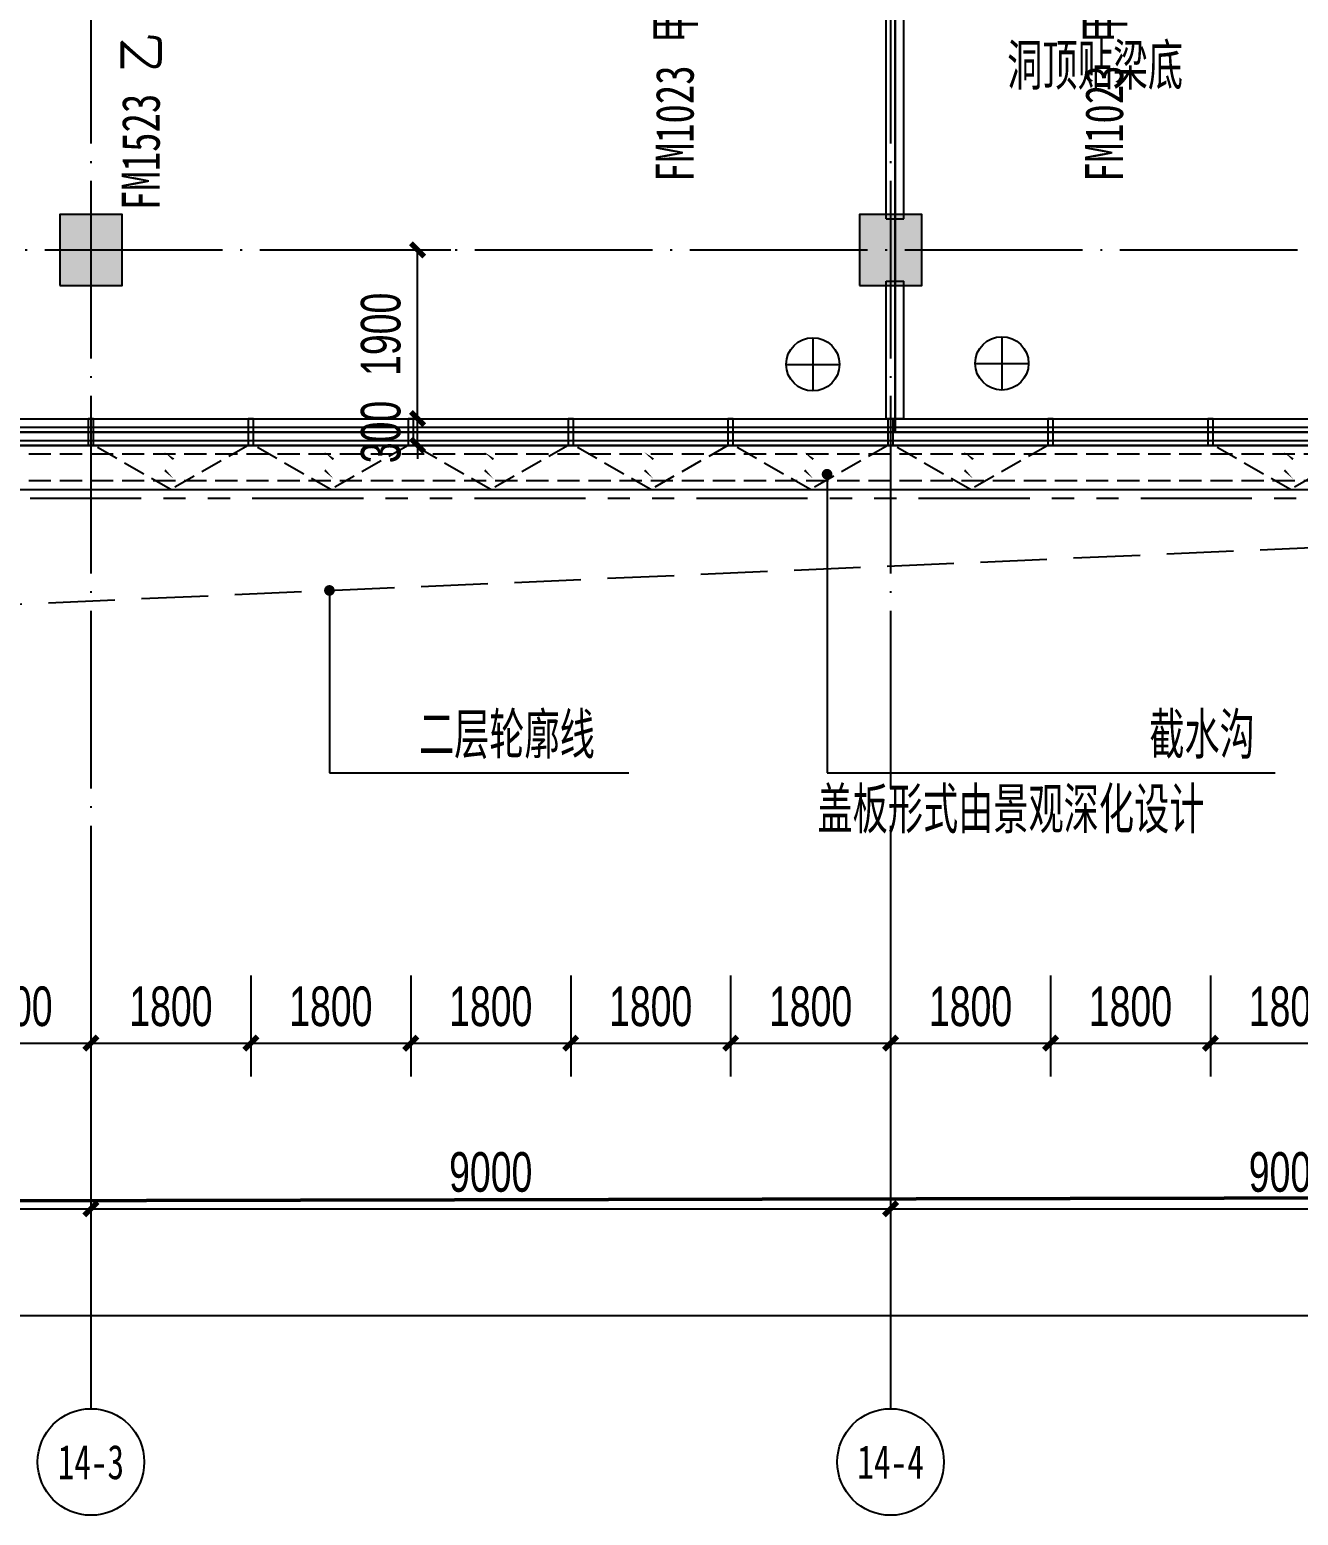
# Model space of a CAD drawing. Extents: x -409435 to 356702, y -107829 to 330904.
# Drawn here: x 13711 to 27989, y -14245 to 2479 of the extents above; entities that cross this region are included whole.
import ezdxf
from ezdxf.enums import TextEntityAlignment as Align
from ezdxf.xclip import XClip

# ---------------------------------------------------------------- set-up
doc = ezdxf.new("R2010")
doc.units = 0
doc.header["$LTSCALE"] = 1000
doc.header["$MEASUREMENT"] = 0
doc.header["$XCLIPFRAME"] = 0
for name, pattern in [('104-14# 核心筒$0$DOTE', [2.42, 2, -0.2, 0.02, -0.2]), ('14#楼幕墙$0$DASH', [0.35, 0.25, -0.1]), ('X-104 14#平面$0$$0$DASH', [0.35, 0.25, -0.1]), ('X-104 14#平面$0$109 3#平面$0$DASH', [0.35, 0.25, -0.1]), ('X-104 14#平面$0$DASH', [0.35, 0.25, -0.1]), ('X-104 14#平面$0$PHANTOM2', [1.25, 0.625, -0.125, 0.125, -0.125, 0.125, -0.125])]:
    doc.linetypes.add(name, pattern=pattern)
for name, color, linetype in [('01-标注_尺寸', 124, 'Continuous'), ('01-标注_符号', 200, 'Continuous'), ('02-TEXT_标注', 130, 'Continuous'), ('104-14# 核心筒$0$01-标注_轴线坐标', 132, 'Continuous'), ('104-14# 核心筒$0$A_AXIS-轴线', 36, '104-14# 核心筒$0$DOTE'), ('104-14# 核心筒$0$A_STR-砼柱', 51, 'Continuous'), ('104-14# 核心筒$0$AXIS_TEXT', 7, 'Continuous'), ('14#楼幕墙$0$A-C_玻璃幕墙', 140, 'Continuous'), ('14#楼幕墙$0$A-C_窗', 140, 'Continuous'), ('AXIS_TEXT', 7, 'Continuous'), ('PUB_HATCH', 8, 'Continuous'), ('X-104 14#平面$0$01-标注_符号', 200, 'Continuous'), ('X-104 14#平面$0$02-TEXT_标注', 130, 'Continuous'), ('X-104 14#平面$0$05-填充_天正', 26, 'Continuous'), ('X-104 14#平面$0$A-C_玻璃幕墙', 140, 'Continuous'), ('X-104 14#平面$0$A-O_屋面', 201, 'Continuous'), ('X-104 14#平面$0$A-O_散水', 134, 'Continuous'), ('X-104 14#平面$0$A-SUR_吊顶', 40, 'Continuous'), ('X-104 14#平面$0$A-TECH_结构', 21, 'Continuous'), ('X-104 14#平面$0$A_STR-砌块墙', 121, 'Continuous'), ('X-104 14#平面$0$DOOR_FIRE_TEXT', 7, 'Continuous'), ('建-标注-文本', 254, 'Continuous')]:
    doc.layers.add(name, color=color, linetype=linetype)
doc.layers.add('X-104 14#平面$0$000套内', color=226, linetype='Continuous', lineweight=30, plot=False)
doc.layers.add('X-104 14#平面$0$road', color=142, linetype='Continuous', lineweight=50)
doc.styles.add('104-14# 核心筒$0$_TCH_AXIS', font='STXIHEI_0.TTF', dxfattribs={"width": 0.8})
doc.styles.add('104-14# 核心筒$0$_TCH_DIM_T3', font='ros.shx', dxfattribs={"width": 0.705882, "bigfont": 'jd.shx'})
doc.styles.add('_TCH_DIM', font='ros.shx', dxfattribs={"width": 0.8, "height": 2, "bigfont": 'jd.shx'})
doc.styles.add('_TCH_DIM_T3', font='ros.shx', dxfattribs={"width": 0.705882, "bigfont": 'jd.shx'})
doc.styles.add('COMPLEX', font='COMPLEX')
doc.styles.add('X-104 14#平面$0$_TCH_DIM', font='ros.shx', dxfattribs={"width": 0.8, "bigfont": 'jd.shx'})
doc.styles.add('X-104 14#平面$0$_TCH_WINDOW', font='STXIHEI_0.TTF', dxfattribs={"width": 0.75, "height": 3.5})
doc.dimstyles.new('104-14# 核心筒$0$_TCH_ARCH&&150', dxfattribs={"dimtxt": 446.25, "dimasz": 150, "dimexe": 375, "dimexo": 450, "dimgap": 189.375, "dimtad": 1, "dimdec": 0, "dimzin": 0, "dimdsep": 46, "dimtxsty": '104-14# 核心筒$0$_TCH_DIM_T3', "dimblk": '104-14# 核心筒$0$_ArchTick', "dimcen": 0.09, "dimclrt": 7, "dimazin": 2, "dimtfac": 1, "dimtdec": 0, "dimtix": 1, "dimtmove": 2, "dimatfit": 3, "dimfxl": 0, "dimtolj": 1, "dimtzin": 0, "dimarcsym": 0})
doc.dimstyles.new('_TCH_ARCH&&150', dxfattribs={"dimtxt": 446.25, "dimasz": 150, "dimexe": 375, "dimexo": 450, "dimgap": 189.375, "dimtad": 1, "dimdec": 0, "dimzin": 0, "dimdsep": 46, "dimtxsty": '_TCH_DIM_T3', "dimblk": 'ARCHTICK', "dimcen": 0.09, "dimclrt": 7, "dimazin": 2, "dimtfac": 1, "dimtdec": 0, "dimtix": 1, "dimtmove": 2, "dimatfit": 3, "dimfxl": 0, "dimtolj": 1, "dimtzin": 0, "dimarcsym": 0})

# ---------------------------------------------------------------- blocks, each defined once
blk = doc.blocks.new('14#楼幕墙$0$A$C38D07553')
blk.add_lwpolyline([(-60, -300), (0, -300), (0, 0), (-60, 0)], close=True)
blk = doc.blocks.new('14#楼幕墙$0$A$C385D642F')
for p in [(14430, -1000), (16230, -1000), (18030, -1000), (19830, -1000), (21630, -1000), (23430, -1000), (25230, -1000), (27030, -1000)]:
    blk.add_blockref('14#楼幕墙$0$A$C38D07553', p)
blk = doc.blocks.new('14#楼幕墙$0$A$C22714246')
at = {"linetype": '14#楼幕墙$0$DASH'}
blk.add_lwpolyline([(1740, 497), (870, 0), (0, 497)], dxfattribs=at)
at = {"layer": '14#楼幕墙$0$A-C_玻璃幕墙', "color": 1}
blk.add_lwpolyline([(899, 122, 0, 25, 0), (802, 217, 0, 0, 0), (900, 340, 25, 0, 0), (796, 422, 0, 0, 0)], format="xyseb", dxfattribs=at)
blk = doc.blocks.new('14#楼幕墙')
at = {"layer": '14#楼幕墙$0$A-C_玻璃幕墙'}
for p, q in [((10770, -1900), (45030, -1900)), ((19830, -2000), (10830, -2000)), ((44970, -2000), (19830, -2000)), ((19830, -2150), (10830, -2150)), ((44970, -2150), (19830, -2150)), ((108092, -2200), (-1359, -2200))]:
    blk.add_line(p, q, dxfattribs=at)
blk.add_blockref('14#楼幕墙$0$A$C385D642F', (0, -900), dxfattribs=at)
at = {"layer": '14#楼幕墙$0$A-C_窗'}
for p in [(14430, -2697), (16230, -2697), (18030, -2697), (19830, -2697), (21630, -2697), (23430, -2697), (27030, -2697)]:
    blk.add_blockref('14#楼幕墙$0$A$C22714246', p, dxfattribs=at)
blk = doc.blocks.new('104-14# 核心筒$0$_ArchTick')
at = {"color": 0, "linetype": 'ByBlock', "const_width": 0.4}
blk.add_lwpolyline([(-0.5, -0.5), (0.5, 0.5)], dxfattribs=at)
blk = doc.blocks.new('*D2644')
at = {"layer": '104-14# 核心筒$0$01-标注_轴线坐标', "color": 0, "lineweight": -2, "transparency": 16777216}
for p, q in [((-1359, -8995), (-1359, -12370)), ((116900, -8995), (116900, -12370)), ((-1359, -11995), (116900, -11995))]:
    blk.add_line(p, q, dxfattribs=at)
at = {"layer": 'Defpoints', "color": 0, "transparency": 16777216}
for p in [(-1359, -8545), (116900, -8545), (116900, -11995)]:
    blk.add_point(p, dxfattribs=at)
at = {"layer": '104-14# 核心筒$0$01-标注_轴线坐标', "color": 0, "lineweight": -2, "transparency": 16777216, "xscale": 150, "yscale": 150, "zscale": 150, "rotation": 180}
blk.add_blockref('104-14# 核心筒$0$_ArchTick', (-1359, -11995), dxfattribs=at)
at = {"layer": '104-14# 核心筒$0$01-标注_轴线坐标', "color": 0, "lineweight": -2, "transparency": 16777216, "xscale": 150, "yscale": 150, "zscale": 150}
blk.add_blockref('104-14# 核心筒$0$_ArchTick', (116900, -11995), dxfattribs=at)
at = {"layer": '104-14# 核心筒$0$01-标注_轴线坐标', "color": 7, "transparency": 16777216, "insert": (57771, -11583), "char_height": 446.2, "attachment_point": 5, "style": '104-14# 核心筒$0$_TCH_DIM_T3'}
blk.add_mtext('\\A1;118259', dxfattribs=at)
blk = doc.blocks.new('*D2647')
at = {"layer": '104-14# 核心筒$0$01-标注_轴线坐标', "color": 0, "lineweight": -2, "transparency": 16777216}
for p, q in [((5400, -8995), (5400, -11170)), ((14400, -8995), (14400, -11170)), ((5400, -10795), (14400, -10795))]:
    blk.add_line(p, q, dxfattribs=at)
at = {"layer": 'Defpoints', "color": 0, "transparency": 16777216}
for p in [(5400, -8545), (14400, -8545), (14400, -10795)]:
    blk.add_point(p, dxfattribs=at)
at = {"layer": '104-14# 核心筒$0$01-标注_轴线坐标', "color": 0, "lineweight": -2, "transparency": 16777216, "xscale": 150, "yscale": 150, "zscale": 150, "rotation": 180}
blk.add_blockref('104-14# 核心筒$0$_ArchTick', (5400, -10795), dxfattribs=at)
at = {"layer": '104-14# 核心筒$0$01-标注_轴线坐标', "color": 0, "lineweight": -2, "transparency": 16777216, "xscale": 150, "yscale": 150, "zscale": 150}
blk.add_blockref('104-14# 核心筒$0$_ArchTick', (14400, -10795), dxfattribs=at)
at = {"layer": '104-14# 核心筒$0$01-标注_轴线坐标', "color": 7, "transparency": 16777216, "insert": (9900, -10383), "char_height": 446.2, "attachment_point": 5, "style": '104-14# 核心筒$0$_TCH_DIM_T3'}
blk.add_mtext('\\A1;9000', dxfattribs=at)
blk = doc.blocks.new('*D2648')
at = {"layer": '104-14# 核心筒$0$01-标注_轴线坐标', "color": 0, "lineweight": -2, "transparency": 16777216}
for p, q in [((14400, -8995), (14400, -11170)), ((23400, -8995), (23400, -11170)), ((14400, -10795), (23400, -10795))]:
    blk.add_line(p, q, dxfattribs=at)
at = {"layer": 'Defpoints', "color": 0, "transparency": 16777216}
for p in [(14400, -8545), (23400, -8545), (23400, -10795)]:
    blk.add_point(p, dxfattribs=at)
at = {"layer": '104-14# 核心筒$0$01-标注_轴线坐标', "color": 0, "lineweight": -2, "transparency": 16777216, "xscale": 150, "yscale": 150, "zscale": 150, "rotation": 180}
blk.add_blockref('104-14# 核心筒$0$_ArchTick', (14400, -10795), dxfattribs=at)
at = {"layer": '104-14# 核心筒$0$01-标注_轴线坐标', "color": 0, "lineweight": -2, "transparency": 16777216, "xscale": 150, "yscale": 150, "zscale": 150}
blk.add_blockref('104-14# 核心筒$0$_ArchTick', (23400, -10795), dxfattribs=at)
at = {"layer": '104-14# 核心筒$0$01-标注_轴线坐标', "color": 7, "transparency": 16777216, "insert": (18900, -10383), "char_height": 446.2, "attachment_point": 5, "style": '104-14# 核心筒$0$_TCH_DIM_T3'}
blk.add_mtext('\\A1;9000', dxfattribs=at)
blk = doc.blocks.new('*D2649')
at = {"layer": '104-14# 核心筒$0$01-标注_轴线坐标', "color": 0, "lineweight": -2, "transparency": 16777216}
for p, q in [((23400, -8995), (23400, -11170)), ((32400, -8995), (32400, -11170)), ((23400, -10795), (32400, -10795))]:
    blk.add_line(p, q, dxfattribs=at)
at = {"layer": 'Defpoints', "color": 0, "transparency": 16777216}
for p in [(23400, -8545), (32400, -8545), (32400, -10795)]:
    blk.add_point(p, dxfattribs=at)
at = {"layer": '104-14# 核心筒$0$01-标注_轴线坐标', "color": 0, "lineweight": -2, "transparency": 16777216, "xscale": 150, "yscale": 150, "zscale": 150, "rotation": 180}
blk.add_blockref('104-14# 核心筒$0$_ArchTick', (23400, -10795), dxfattribs=at)
at = {"layer": '104-14# 核心筒$0$01-标注_轴线坐标', "color": 0, "lineweight": -2, "transparency": 16777216, "xscale": 150, "yscale": 150, "zscale": 150}
blk.add_blockref('104-14# 核心筒$0$_ArchTick', (32400, -10795), dxfattribs=at)
at = {"layer": '104-14# 核心筒$0$01-标注_轴线坐标', "color": 7, "transparency": 16777216, "insert": (27900, -10383), "char_height": 446.2, "attachment_point": 5, "style": '104-14# 核心筒$0$_TCH_DIM_T3'}
blk.add_mtext('\\A1;9000', dxfattribs=at)
blk = doc.blocks.new('_AXISO')
blk.add_circle((0, 0), 0.5)
at = {"layer": 'AXIS_TEXT', "style": 'COMPLEX', "width": 1.041667}
blk.add_attdef('A', text='', height=0.56, dxfattribs=at).set_placement((-0.25, -0.28), (0.25, -0.28), align=Align.FIT)
blk = doc.blocks.new('_FZH')
blk.add_lwpolyline([(-0.5, -0.5), (0.5, -0.5), (0.5, 0.5), (-0.5, 0.5)], close=True)
at = {"layer": 'PUB_HATCH'}
blk.add_solid([(-0.5, -0.5), (0.5, -0.5), (-0.5, 0.5), (0.5, 0.5)], dxfattribs=at)
blk = doc.blocks.new('X-104 14#平面$0$rqg')
at = {"color": 3}
for p, q in [((0, 300), (0, -300)), ((-300, 0), (300, 0))]:
    blk.add_line(p, q, dxfattribs=at)
blk.add_circle((0, 0), 300, dxfattribs=at)
blk = doc.blocks.new('sjdfadsfiididdi')
at = {"layer": '建-标注-文本', "style": '_TCH_DIM', "width": 0.8}
blk.add_text('洞顶贴梁底', height=520.9, dxfattribs=at).set_placement((24713, 1804))
blk = doc.blocks.new('_ArchTick')
at = {"color": 0, "linetype": 'ByBlock', "const_width": 0.4}
blk.add_lwpolyline([(-0.5, -0.5), (0.5, 0.5)], dxfattribs=at)
blk = doc.blocks.new('*D1167')
at = {"layer": '01-标注_尺寸', "color": 0, "lineweight": -2, "transparency": 16777216}
for p, q in [((18077, -1900), (18077, -1750)), ((17508, -1900), (18452, -1900)), ((18077, -2200), (18077, -1900)), ((17508, -2200), (18452, -2200)), ((18077, -2200), (18077, -2350))]:
    blk.add_line(p, q, dxfattribs=at)
at = {"layer": 'Defpoints', "color": 0, "transparency": 16777216}
for p in [(17058, -1900), (18077, -1900), (17058, -2200)]:
    blk.add_point(p, dxfattribs=at)
at = {"layer": '01-标注_尺寸', "color": 0, "lineweight": -2, "transparency": 16777216, "xscale": 150, "yscale": 150, "zscale": 150}
for p, rotation in [((18077, -1900), 270), ((18077, -2200), 90)]:
    blk.add_blockref('_ArchTick', p, dxfattribs=dict(at, rotation=rotation))
at = {"layer": '01-标注_尺寸', "color": 7, "transparency": 16777216, "insert": (17664, -2050), "char_height": 446.2, "attachment_point": 5, "rotation": 90, "style": '_TCH_DIM_T3'}
blk.add_mtext('\\A1;300', dxfattribs=at)
blk = doc.blocks.new('*D1168')
at = {"layer": '01-标注_尺寸', "color": 0, "lineweight": -2, "transparency": 16777216}
for p, q in [((17508, 0), (18452, 0)), ((18077, -1900), (18077, 0)), ((17508, -1900), (18452, -1900))]:
    blk.add_line(p, q, dxfattribs=at)
at = {"layer": 'Defpoints', "color": 0, "transparency": 16777216}
for p in [(17058, 0), (18077, 0), (17058, -1900)]:
    blk.add_point(p, dxfattribs=at)
at = {"layer": '01-标注_尺寸', "color": 0, "lineweight": -2, "transparency": 16777216, "xscale": 150, "yscale": 150, "zscale": 150}
for p, rotation in [((18077, 0), 90), ((18077, -1900), 270)]:
    blk.add_blockref('_ArchTick', p, dxfattribs=dict(at, rotation=rotation))
at = {"layer": '01-标注_尺寸', "color": 7, "transparency": 16777216, "insert": (17664, -950), "char_height": 446.2, "attachment_point": 5, "rotation": 90, "style": '_TCH_DIM_T3'}
blk.add_mtext('\\A1;1900', dxfattribs=at)
blk = doc.blocks.new('*D1446')
at = {"layer": '01-标注_尺寸', "color": 0, "lineweight": -2, "transparency": 16777216}
for p, q in [((27000, -8168), (27000, -9305)), ((28800, -8168), (28800, -9305)), ((27000, -8930), (28800, -8930))]:
    blk.add_line(p, q, dxfattribs=at)
at = {"layer": 'Defpoints', "color": 0, "transparency": 16777216}
for p in [(27000, -7718), (28800, -7718), (28800, -8930)]:
    blk.add_point(p, dxfattribs=at)
at = {"layer": '01-标注_尺寸', "color": 0, "lineweight": -2, "transparency": 16777216, "xscale": 150, "yscale": 150, "zscale": 150, "rotation": 180}
blk.add_blockref('_ArchTick', (27000, -8930), dxfattribs=at)
at = {"layer": '01-标注_尺寸', "color": 0, "lineweight": -2, "transparency": 16777216, "xscale": 150, "yscale": 150, "zscale": 150}
blk.add_blockref('_ArchTick', (28800, -8930), dxfattribs=at)
at = {"layer": '01-标注_尺寸', "color": 7, "transparency": 16777216, "insert": (27900, -8518), "char_height": 446.2, "attachment_point": 5, "style": '_TCH_DIM_T3'}
blk.add_mtext('\\A1;1800', dxfattribs=at)
blk = doc.blocks.new('*D1447')
at = {"layer": '01-标注_尺寸', "color": 0, "lineweight": -2, "transparency": 16777216}
for p, q in [((25200, -8168), (25200, -9305)), ((27000, -8168), (27000, -9305)), ((25200, -8930), (27000, -8930))]:
    blk.add_line(p, q, dxfattribs=at)
at = {"layer": 'Defpoints', "color": 0, "transparency": 16777216}
for p in [(25200, -7718), (27000, -7718), (27000, -8930)]:
    blk.add_point(p, dxfattribs=at)
at = {"layer": '01-标注_尺寸', "color": 0, "lineweight": -2, "transparency": 16777216, "xscale": 150, "yscale": 150, "zscale": 150, "rotation": 180}
blk.add_blockref('_ArchTick', (25200, -8930), dxfattribs=at)
at = {"layer": '01-标注_尺寸', "color": 0, "lineweight": -2, "transparency": 16777216, "xscale": 150, "yscale": 150, "zscale": 150}
blk.add_blockref('_ArchTick', (27000, -8930), dxfattribs=at)
at = {"layer": '01-标注_尺寸', "color": 7, "transparency": 16777216, "insert": (26100, -8518), "char_height": 446.2, "attachment_point": 5, "style": '_TCH_DIM_T3'}
blk.add_mtext('\\A1;1800', dxfattribs=at)
blk = doc.blocks.new('*D1448')
at = {"layer": '01-标注_尺寸', "color": 0, "lineweight": -2, "transparency": 16777216}
for p, q in [((23400, -8168), (23400, -9305)), ((25200, -8168), (25200, -9305)), ((23400, -8930), (25200, -8930))]:
    blk.add_line(p, q, dxfattribs=at)
at = {"layer": 'Defpoints', "color": 0, "transparency": 16777216}
for p in [(23400, -7718), (25200, -7718), (25200, -8930)]:
    blk.add_point(p, dxfattribs=at)
at = {"layer": '01-标注_尺寸', "color": 0, "lineweight": -2, "transparency": 16777216, "xscale": 150, "yscale": 150, "zscale": 150, "rotation": 180}
blk.add_blockref('_ArchTick', (23400, -8930), dxfattribs=at)
at = {"layer": '01-标注_尺寸', "color": 0, "lineweight": -2, "transparency": 16777216, "xscale": 150, "yscale": 150, "zscale": 150}
blk.add_blockref('_ArchTick', (25200, -8930), dxfattribs=at)
at = {"layer": '01-标注_尺寸', "color": 7, "transparency": 16777216, "insert": (24300, -8518), "char_height": 446.2, "attachment_point": 5, "style": '_TCH_DIM_T3'}
blk.add_mtext('\\A1;1800', dxfattribs=at)
blk = doc.blocks.new('*D1449')
at = {"layer": '01-标注_尺寸', "color": 0, "lineweight": -2, "transparency": 16777216}
for p, q in [((21600, -8168), (21600, -9305)), ((23400, -8168), (23400, -9305)), ((21600, -8930), (23400, -8930))]:
    blk.add_line(p, q, dxfattribs=at)
at = {"layer": 'Defpoints', "color": 0, "transparency": 16777216}
for p in [(21600, -7718), (23400, -7718), (23400, -8930)]:
    blk.add_point(p, dxfattribs=at)
at = {"layer": '01-标注_尺寸', "color": 0, "lineweight": -2, "transparency": 16777216, "xscale": 150, "yscale": 150, "zscale": 150, "rotation": 180}
blk.add_blockref('_ArchTick', (21600, -8930), dxfattribs=at)
at = {"layer": '01-标注_尺寸', "color": 0, "lineweight": -2, "transparency": 16777216, "xscale": 150, "yscale": 150, "zscale": 150}
blk.add_blockref('_ArchTick', (23400, -8930), dxfattribs=at)
at = {"layer": '01-标注_尺寸', "color": 7, "transparency": 16777216, "insert": (22500, -8518), "char_height": 446.2, "attachment_point": 5, "style": '_TCH_DIM_T3'}
blk.add_mtext('\\A1;1800', dxfattribs=at)
blk = doc.blocks.new('*D1450')
at = {"layer": '01-标注_尺寸', "color": 0, "lineweight": -2, "transparency": 16777216}
for p, q in [((19800, -8168), (19800, -9305)), ((21600, -8168), (21600, -9305)), ((19800, -8930), (21600, -8930))]:
    blk.add_line(p, q, dxfattribs=at)
at = {"layer": 'Defpoints', "color": 0, "transparency": 16777216}
for p in [(19800, -7718), (21600, -7718), (21600, -8930)]:
    blk.add_point(p, dxfattribs=at)
at = {"layer": '01-标注_尺寸', "color": 0, "lineweight": -2, "transparency": 16777216, "xscale": 150, "yscale": 150, "zscale": 150, "rotation": 180}
blk.add_blockref('_ArchTick', (19800, -8930), dxfattribs=at)
at = {"layer": '01-标注_尺寸', "color": 0, "lineweight": -2, "transparency": 16777216, "xscale": 150, "yscale": 150, "zscale": 150}
blk.add_blockref('_ArchTick', (21600, -8930), dxfattribs=at)
at = {"layer": '01-标注_尺寸', "color": 7, "transparency": 16777216, "insert": (20700, -8518), "char_height": 446.2, "attachment_point": 5, "style": '_TCH_DIM_T3'}
blk.add_mtext('\\A1;1800', dxfattribs=at)
blk = doc.blocks.new('*D1451')
at = {"layer": '01-标注_尺寸', "color": 0, "lineweight": -2, "transparency": 16777216}
for p, q in [((18000, -8168), (18000, -9305)), ((19800, -8168), (19800, -9305)), ((18000, -8930), (19800, -8930))]:
    blk.add_line(p, q, dxfattribs=at)
at = {"layer": 'Defpoints', "color": 0, "transparency": 16777216}
for p in [(18000, -7718), (19800, -7718), (19800, -8930)]:
    blk.add_point(p, dxfattribs=at)
at = {"layer": '01-标注_尺寸', "color": 0, "lineweight": -2, "transparency": 16777216, "xscale": 150, "yscale": 150, "zscale": 150, "rotation": 180}
blk.add_blockref('_ArchTick', (18000, -8930), dxfattribs=at)
at = {"layer": '01-标注_尺寸', "color": 0, "lineweight": -2, "transparency": 16777216, "xscale": 150, "yscale": 150, "zscale": 150}
blk.add_blockref('_ArchTick', (19800, -8930), dxfattribs=at)
at = {"layer": '01-标注_尺寸', "color": 7, "transparency": 16777216, "insert": (18900, -8518), "char_height": 446.2, "attachment_point": 5, "style": '_TCH_DIM_T3'}
blk.add_mtext('\\A1;1800', dxfattribs=at)
blk = doc.blocks.new('*D1452')
at = {"layer": '01-标注_尺寸', "color": 0, "lineweight": -2, "transparency": 16777216}
for p, q in [((16200, -8168), (16200, -9305)), ((18000, -8168), (18000, -9305)), ((16200, -8930), (18000, -8930))]:
    blk.add_line(p, q, dxfattribs=at)
at = {"layer": 'Defpoints', "color": 0, "transparency": 16777216}
for p in [(16200, -7718), (18000, -7718), (18000, -8930)]:
    blk.add_point(p, dxfattribs=at)
at = {"layer": '01-标注_尺寸', "color": 0, "lineweight": -2, "transparency": 16777216, "xscale": 150, "yscale": 150, "zscale": 150, "rotation": 180}
blk.add_blockref('_ArchTick', (16200, -8930), dxfattribs=at)
at = {"layer": '01-标注_尺寸', "color": 0, "lineweight": -2, "transparency": 16777216, "xscale": 150, "yscale": 150, "zscale": 150}
blk.add_blockref('_ArchTick', (18000, -8930), dxfattribs=at)
at = {"layer": '01-标注_尺寸', "color": 7, "transparency": 16777216, "insert": (17100, -8518), "char_height": 446.2, "attachment_point": 5, "style": '_TCH_DIM_T3'}
blk.add_mtext('\\A1;1800', dxfattribs=at)
blk = doc.blocks.new('*D1453')
at = {"layer": '01-标注_尺寸', "color": 0, "lineweight": -2, "transparency": 16777216}
for p, q in [((14400, -8168), (14400, -9305)), ((16200, -8168), (16200, -9305)), ((14400, -8930), (16200, -8930))]:
    blk.add_line(p, q, dxfattribs=at)
at = {"layer": 'Defpoints', "color": 0, "transparency": 16777216}
for p in [(14400, -7718), (16200, -7718), (16200, -8930)]:
    blk.add_point(p, dxfattribs=at)
at = {"layer": '01-标注_尺寸', "color": 0, "lineweight": -2, "transparency": 16777216, "xscale": 150, "yscale": 150, "zscale": 150, "rotation": 180}
blk.add_blockref('_ArchTick', (14400, -8930), dxfattribs=at)
at = {"layer": '01-标注_尺寸', "color": 0, "lineweight": -2, "transparency": 16777216, "xscale": 150, "yscale": 150, "zscale": 150}
blk.add_blockref('_ArchTick', (16200, -8930), dxfattribs=at)
at = {"layer": '01-标注_尺寸', "color": 7, "transparency": 16777216, "insert": (15300, -8518), "char_height": 446.2, "attachment_point": 5, "style": '_TCH_DIM_T3'}
blk.add_mtext('\\A1;1800', dxfattribs=at)
blk = doc.blocks.new('*D1454')
at = {"layer": '01-标注_尺寸', "color": 0, "lineweight": -2, "transparency": 16777216}
for p, q in [((12600, -8168), (12600, -9305)), ((14400, -8168), (14400, -9305)), ((12600, -8930), (14400, -8930))]:
    blk.add_line(p, q, dxfattribs=at)
at = {"layer": 'Defpoints', "color": 0, "transparency": 16777216}
for p in [(12600, -7718), (14400, -7718), (14400, -8930)]:
    blk.add_point(p, dxfattribs=at)
at = {"layer": '01-标注_尺寸', "color": 0, "lineweight": -2, "transparency": 16777216, "xscale": 150, "yscale": 150, "zscale": 150, "rotation": 180}
blk.add_blockref('_ArchTick', (12600, -8930), dxfattribs=at)
at = {"layer": '01-标注_尺寸', "color": 0, "lineweight": -2, "transparency": 16777216, "xscale": 150, "yscale": 150, "zscale": 150}
blk.add_blockref('_ArchTick', (14400, -8930), dxfattribs=at)
at = {"layer": '01-标注_尺寸', "color": 7, "transparency": 16777216, "insert": (13500, -8518), "char_height": 446.2, "attachment_point": 5, "style": '_TCH_DIM_T3'}
blk.add_mtext('\\A1;1800', dxfattribs=at)
blk = doc.blocks.new('104-14# 核心筒')
at = {"layer": '104-14# 核心筒$0$01-标注_轴线坐标'}
for p, q in [((14400, -8545.1), (14400, -13045.1)), ((23400, -8545.1), (23400, -13045.1))]:
    blk.add_line(p, q, dxfattribs=at)
at = {"layer": '104-14# 核心筒$0$A_AXIS-轴线'}
for p, q in [((14400, 54018.4), (14400, -8545.1)), ((23400, 54018.4), (23400, -8545.1)), ((-24839, 0), (68400, 0))]:
    blk.add_line(p, q, dxfattribs=at)
at = {"layer": '104-14# 核心筒$0$01-标注_轴线坐标'}
ref = blk.add_blockref('_AXISO', (14400, -13645.1), dxfattribs=dict(at, xscale=1200, yscale=1200, zscale=1200))
ref.add_attrib('A', '14-3', dxfattribs={"layer": '104-14# 核心筒$0$AXIS_TEXT', "height": 387.28, "style": '104-14# 核心筒$0$_TCH_AXIS', "width": 0.901283}).set_placement((14027.3, -13838.8), (14772.7, -13838.8), align=Align.FIT)
ref = blk.add_blockref('_AXISO', (23400, -13645.1), dxfattribs=dict(at, xscale=1200, yscale=1200, zscale=1200))
ref.add_attrib('A', '14-4', dxfattribs={"layer": '104-14# 核心筒$0$AXIS_TEXT', "height": 378.12, "style": '104-14# 核心筒$0$_TCH_AXIS', "width": 0.928925}).set_placement((23025, -13834.2), (23775, -13834.2), align=Align.FIT)
at = {"layer": '104-14# 核心筒$0$A_STR-砼柱', "xscale": 700, "yscale": 800, "zscale": 800}
for p in [(14400, 0), (23400, 0)]:
    blk.add_blockref('_FZH', p, dxfattribs=at)
at = {"layer": '104-14# 核心筒$0$01-标注_轴线坐标'}
for p1, p2, distance, picture, middle in [((-1359, -8545.1), (116900.2, -8545.1), -3450, '*D2644', (57770.6, -11582.6)), ((5400, -8545.1), (14400, -8545.1), -2250, '*D2647', (9900, -10382.6)), ((14400, -8545.1), (23400, -8545.1), -2250, '*D2648', (18900, -10382.6)), ((23400, -8545.1), (32400, -8545.1), -2250, '*D2649', (27900, -10382.6))]:
    dim = blk.add_aligned_dim(p1=p1, p2=p2, distance=distance, dimstyle='104-14# 核心筒$0$_TCH_ARCH&&150', dxfattribs=at)
    dim.commit()
    dim.dimension.update_dxf_attribs({"geometry": picture, "text_midpoint": middle})
blk = doc.blocks.new('X-104 14#平面')
at = {"layer": 'X-104 14#平面$0$000套内'}
blk.add_lwpolyline([(23450, -2050), (-1173.2, -2050), (4884.7, 26450), (23400, 26450), (23400, 14750), (22050, 14750), (22050, 10650), (23450, 10650)], close=True, dxfattribs=at)
blk.add_lwpolyline([(23400, 26450), (50400, 26450), (50400, -2050), (23450, -2050), (23450, 7800), (32350, 7800), (32350, 7600), (41500, 7600), (41500, 16600), (38350, 16600), (38350, 19250), (30600, 19250), (30600, 26300)], dxfattribs=at)
at = {"layer": 'X-104 14#平面$0$01-标注_符号'}
for p, q in [((17084.2, -3833.4), (17084.2, -5885.2)), ((17084.2, -5885.2), (20453.8, -5885.2))]:
    blk.add_line(p, q, dxfattribs=at)
at = {"layer": 'X-104 14#平面$0$01-标注_符号', "const_width": 60}
blk.add_lwpolyline([(17084.2, -3803.4, 1), (17084.2, -3863.4, 1)], format="xyb", close=True, dxfattribs=at)
at = {"layer": 'X-104 14#平面$0$05-填充_天正'}
blk.add_lwpolyline([(41400, -2050), (41400, 7600), (32350, 7600), (32350, 7800), (26450, 7800), (26450, 6400), (23450, 6400), (23450, -2050), (30600, -2050), (30600, -250), (32400, -250), (32400, -2050)], close=True, dxfattribs=at)
at = {"layer": 'X-104 14#平面$0$A-C_玻璃幕墙'}
blk.add_lwpolyline([(-1359, -2200), (108091.7, -2200), (111291.5, 2370.2), (113380.4, 907.7), (115789.3, 4348.2), (113700.6, 5810.6), (116900.2, 10380.5), (116900.2, 38462.2), (99065.1, 43424.4), (96015.6, 32464.2), (85707.2, 35332.3), (87317.1, 41118.6), (83503.2, 42179.7), (66340.6, 26600), (4762.5, 26600)], close=True, dxfattribs=at)
at = {"layer": 'X-104 14#平面$0$A-O_屋面', "linetype": 'X-104 14#平面$0$PHANTOM2', "ltscale": 2}
blk.add_lwpolyline([(116300, 1125.5), (112466, -2800), (-12111.5, -2800), (-10903.8, 3413.1), (-11202.5, 3471.2), (-4857, 36100), (58808.6, 36100), (74837.7, 49550), (86050, 49550), (86050, 51700), (92100, 51702), (92100, 55283.2), (94608.8, 59227.5), (95621.4, 58583.5), (95782.4, 58836.6), (99791.5, 56286.5), (107067.8, 54161.9), (111100, 54161.9), (111100, 52680), (116300, 52680)], close=True, dxfattribs=at)
at = {"layer": 'X-104 14#平面$0$A-O_散水'}
for points in [[(11999, -2700), (11999, -2200), (43800, -2200), (43800, -2700)], [(43800, -2700), (11999, -2700)]]:
    blk.add_lwpolyline(points, dxfattribs=at)
at = {"layer": 'X-104 14#平面$0$A-O_散水', "linetype": 'X-104 14#平面$0$DASH'}
for points in [[(43700, -2600), (43700, -2300), (12099, -2300), (12099, -2600)], [(43700, -2600), (12099, -2600)]]:
    blk.add_lwpolyline(points, dxfattribs=at)
at = {"layer": 'X-104 14#平面$0$A-SUR_吊顶', "linetype": 'X-104 14#平面$0$109 3#平面$0$DASH', "ltscale": 3}
blk.add_lwpolyline([(109062.3, -4432.1), (119297.3, 10714.5), (117562.9, 11100.5), (120741.8, 38794.6), (99426.9, 44725), (92631.2, 20300), (86987.2, 20300), (86987.2, 21500), (8392.2, 21500), (5688.7, 8781.2), (-2733.6, 10571.4), (-6009.8, -4841.7), (40178.1, -2825.1), (39845.1, -4916.4), (83845.6, -2647.5)], close=True, dxfattribs=at)
at = {"layer": 'X-104 14#平面$0$A-TECH_结构', "linetype": 'X-104 14#平面$0$$0$DASH'}
blk.add_lwpolyline([(87207.3, 41097.2), (85610.8, 35359.1), (96063.8, 32450.8), (99099.8, 43362.9), (116850.2, 38424.2), (116850.2, 10396.2), (108065.7, -2149.5), (-1297.3, -2149.5), (4803.7, 26550), (66359.9, 26550), (83516.4, 42124.1)], close=True, dxfattribs=at)
at = {"layer": 'X-104 14#平面$0$A_STR-砌块墙'}
for p, q in [((23350, 350), (23350, 6400)), ((23550, 350), (23550, 6300)), ((23350, 350), (23550, 350)), ((23350, -1899.5), (23350, -350)), ((23350, -350), (23550, -350)), ((23550, -1899.5), (23550, -350)), ((23350, -1899.5), (23550, -1899.5))]:
    blk.add_line(p, q, dxfattribs=at)
at = {"layer": 'X-104 14#平面$0$road', "flags": 128}
blk.add_lwpolyline([(46213.8, -10634.9), (-23096.4, -10782.7)], dxfattribs=at)
ref = blk.add_blockref('104-14# 核心筒', (0, 0))
XClip(ref).set_block_clipping_path([(-38664.3623821461, -25500), (139216.5485069363, 330900)])
blk.add_blockref('14#楼幕墙', (0, 0))
at = {"layer": 'Defpoints'}
for p in [(22525.6, -1288.1), (24652.9, -1277)]:
    blk.add_blockref('X-104 14#平面$0$rqg', p, dxfattribs=at)
at = {"layer": 'X-104 14#平面$0$02-TEXT_标注', "style": 'X-104 14#平面$0$_TCH_DIM', "width": 0.8}
blk.add_text('二层轮廓线', height=520.93, dxfattribs=at).set_placement((18092.1, -5727.7))
at = {"layer": 'X-104 14#平面$0$DOOR_FIRE_TEXT', "style": 'X-104 14#平面$0$_TCH_WINDOW', "width": 0.75}
for s, height, p in [('甲', 428.1, (21184.4, 2323.1)), ('甲', 428.1, (26017.2, 2323.1)), ('乙', 428.1, (15175, 2004.4)), ('FM1023', 428.14, (21184.4, 767.1)), ('FM1023', 428.14, (26017.2, 767.1)), ('FM1523', 428.14, (15175, 448.3))]:
    blk.add_text(s, height=height, rotation=90, dxfattribs=at).set_placement(p)

msp = doc.modelspace()

# ---------------------------------------------------------------- linework, layer by layer
at = {"layer": '01-标注_符号'}
for p, q in [((22685.2, -2525.5), (22685.2, -5885.2)), ((22685.2, -5885.2), (27729, -5885.2))]:
    msp.add_line(p, q, dxfattribs=at)
at = {"layer": '01-标注_符号', "const_width": 60}
msp.add_lwpolyline([(22685.2, -2495.5, 1), (22685.2, -2555.5, 1)], format="xyb", close=True, dxfattribs=at)

# ---------------------------------------------------------------- block references
for name in ['X-104 14#平面', 'sjdfadsfiididdi']:
    msp.add_blockref(name, (0, 0))

# ---------------------------------------------------------------- texts
at = {"layer": '02-TEXT_标注', "style": '_TCH_DIM', "width": 0.8}
for s, p in [('截水沟', (26311.5, -5727.7)), ('盖板形式由景观深化设计', (22577.1, -6567.7))]:
    msp.add_text(s, height=520.93, dxfattribs=at).set_placement(p)

# ---------------------------------------------------------------- dimensions: what is measured, and where the dimension line sits
at = {"layer": '01-标注_尺寸'}
for p1, p2, distance, picture, middle in [((17058.1, -1900), (17058.1, 0), -1018.6, '*D1168', (17664.2, -950)), ((17058.1, -2200), (17058.1, -1900), -1018.6, '*D1167', (17664.2, -2050)), ((12600, -7717.8), (14400, -7717.8), -1212.5, '*D1454', (13500, -8517.7)), ((14400, -7717.8), (16200, -7717.8), -1212.5, '*D1453', (15300, -8517.7)), ((16200, -7717.8), (18000, -7717.8), -1212.5, '*D1452', (17100, -8517.7)), ((18000, -7717.8), (19800, -7717.8), -1212.5, '*D1451', (18900, -8517.7)), ((19800, -7717.8), (21600, -7717.8), -1212.5, '*D1450', (20700, -8517.7)), ((21600, -7717.8), (23400, -7717.8), -1212.5, '*D1449', (22500, -8517.7)), ((23400, -7717.8), (25200, -7717.8), -1212.5, '*D1448', (24300, -8517.7)), ((25200, -7717.8), (27000, -7717.8), -1212.5, '*D1447', (26100, -8517.7)), ((27000, -7717.8), (28800, -7717.8), -1212.5, '*D1446', (27900, -8517.7))]:
    dim = msp.add_aligned_dim(p1=p1, p2=p2, distance=distance, dimstyle='_TCH_ARCH&&150', dxfattribs=at)
    dim.commit()
    dim.dimension.update_dxf_attribs({"geometry": picture, "text_midpoint": middle})

doc.saveas('drawing.dxf')
